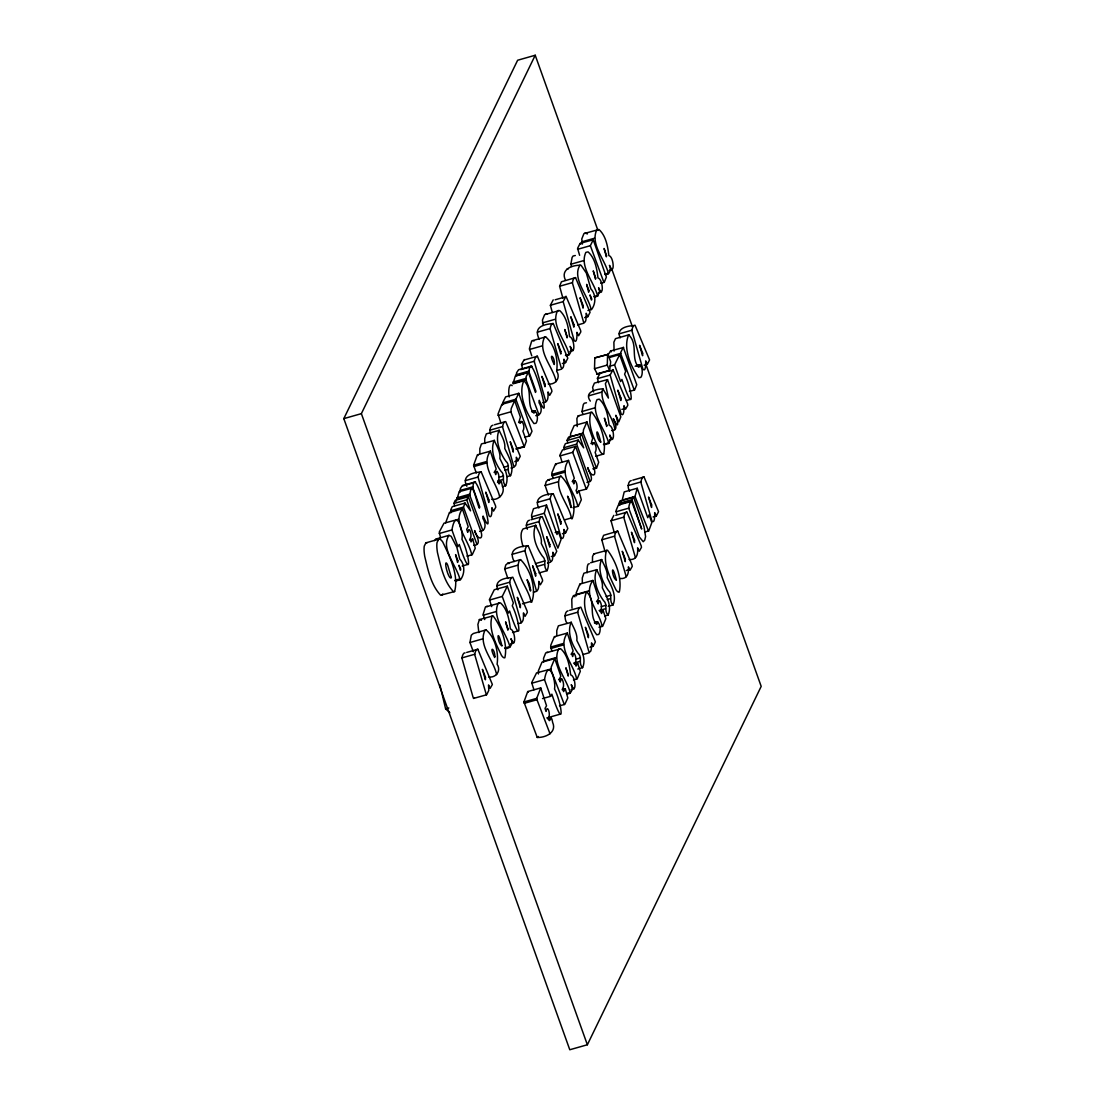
<?xml version="1.0" encoding="UTF-8"?>
<svg xmlns="http://www.w3.org/2000/svg" width="1105" height="1105" viewBox="0 0 1105 1105"><rect width="100%" height="100%" fill="white"/><g stroke="black" fill="none" stroke-linecap="round" stroke-linejoin="round"><path stroke-width="1.5" d="M507.886 578.523L504.654 568.923L505.772 564.987L507.761 563.246L520.538 559.613C530.51 569.268 536.781 589.02 531.685 602.225L531.008 602.17C529.295 588.799 513.48 573.592 519.461 560.069L520.538 559.613M548.356 495.068L545.124 485.468L546.243 481.531L548.232 479.791L561.022 476.172C570.995 485.813 577.252 505.579 572.169 518.784L571.492 518.715C569.766 505.344 553.95 490.137 559.931 476.614L561.022 476.172M503.383 404.002L503.107 401.889L505.662 396.875L518.77 393.311L532.002 431.268L529.765 435.936L524.585 437.179M529.378 435.812L515.869 399.223L518.77 393.311M561.975 461.945L559.945 454.984L562.486 449.97L575.608 446.406L588.827 484.363L586.589 489.032L578.219 491.173M586.216 488.907L572.708 452.318L575.608 446.406M579.614 255.31L577.584 248.349L580.125 243.349L593.233 239.771L606.369 277.051L604.228 282.397L600.65 283.184M603.855 282.272L590.346 245.683L593.233 239.771M634.215 389.927L621.01 354.498L620.734 352.385L623.275 347.371L636.742 384.706L634.601 390.051L629.422 391.294M590.319 401.101C583.813 392.026 595.94 389.209 602.888 388.808L608.413 398.076L605.388 383.697L607.515 379.623L620.817 416.875L618.814 421.82L615.844 415.231C618.096 422.345 619.256 430.964 613.316 418.602C614.794 422.455 619.132 430.536 611.631 430.563M614.836 429.652C613.8 417.276 598.109 400.728 602.888 388.808M505.648 485.758C501.062 481.476 505.8 475.247 501.035 471.324C494.916 462.898 489.943 450.467 494.197 440.315C496.711 445.964 500.772 452.18 499.874 458.534C503.839 466.697 509.737 476.614 505.648 485.758L502.457 486.67M510.538 475.675C505.952 471.393 510.69 465.164 505.924 461.241C499.805 452.815 494.833 440.398 499.087 430.232C501.601 435.881 505.662 442.097 504.764 448.45C508.728 456.614 514.626 466.531 510.538 475.675L507.347 476.587M547.058 570.677C542.472 566.382 547.196 560.152 542.445 556.229C536.326 547.804 531.339 535.386 535.594 525.234C538.107 530.87 542.182 537.085 541.284 543.439C545.235 551.602 551.146 561.52 547.058 570.677L539.06 572.943M582.597 667.669C578.012 663.373 582.736 657.157 577.984 653.221C571.865 644.809 566.879 632.378 571.133 622.226C573.647 627.861 577.722 634.09 576.824 640.444C580.774 648.607 586.686 658.525 582.597 667.669L577.805 669.036M608.123 615.043C603.537 610.747 608.261 604.532 603.51 600.595C597.391 592.17 592.404 579.752 596.659 569.6C599.172 575.235 603.247 581.465 602.349 587.819C606.3 595.968 612.211 605.885 608.123 615.043L604.918 615.955M613.013 604.96C608.427 600.664 613.151 594.449 608.399 590.512C602.28 582.1 597.294 569.669 601.548 559.517C604.062 565.152 608.137 571.382 607.239 577.735C611.189 585.899 617.101 595.816 613.013 604.96L608.22 606.327M445.605 522.927L449.404 512.513L462.415 508.866L468.202 526.74L466.683 529.392L467.719 532.348C469.073 524.35 472.76 536.27 469.97 538.784L471.048 541.92L472.719 539.06L475.233 548.232L472.222 554.765L466.918 556.133M471.711 554.765C468.838 539.917 451.876 523.521 462.415 508.866M476.255 472.995L473.603 465.219L477.401 454.79L490.399 451.144L496.2 469.017L494.681 471.669L495.717 474.625C497.07 466.628 500.758 478.548 497.954 481.076C499.764 489.584 500.358 474.694 502.305 485.675C505.703 492.402 499.322 500.537 491.711 499.322M499.709 497.057C496.836 482.208 479.874 465.813 490.399 451.144M523.936 701.979L527.72 691.564L540.732 687.918L546.533 705.791L545.014 708.443L546.05 711.399C547.403 703.402 551.091 715.322 548.287 717.836C550.097 726.358 550.691 711.454 552.638 722.435C557.03 732.256 545.773 737.767 537.251 737.449L523.936 701.979L536.712 698.36L540.732 687.918M552.914 478.41L551.906 472.664L555.497 464.045L568.495 460.398L574.296 478.272L572.777 480.924L573.813 483.88C575.166 475.882 578.854 487.802 576.064 490.316L577.141 493.452L578.813 490.592L581.327 499.764L578.302 506.297L573.012 507.665M577.805 506.297C574.932 491.463 557.97 475.067 568.495 460.398M551.754 651.066L550.746 645.32L554.337 636.701L567.348 633.055L573.136 650.928L571.616 653.58L572.652 656.536C574.006 648.538 577.694 660.459 574.904 662.972L575.981 666.108L577.666 663.249L580.318 671.315L577.155 678.953L573.454 679.865M564.282 704.451L551.215 670.348L551.16 667.185L554.751 658.566L560.387 674.782L560.774 676.426L559.254 679.064L560.29 682.034C561.644 674.022 565.332 685.943 562.542 688.47L563.619 691.592L565.29 688.733L567.804 697.918L564.779 704.438L559.489 705.805M576.644 678.953C573.771 664.105 556.81 647.723 567.348 633.055M576.327 595.857L576.271 592.694L579.863 584.075L592.874 580.429L598.661 598.302L597.142 600.954L598.178 603.91C599.532 595.913 603.22 607.833 600.429 610.347L601.507 613.482L603.192 610.623L605.844 618.69L602.681 626.328L598.979 627.239M602.17 626.328C599.297 611.479 582.335 595.084 592.874 580.429M454.583 505.717L454.017 502.927L455.329 500.33L468.354 496.767L481.117 531.961C483.617 540.746 477.18 539.599 474.611 530.566C475.882 534.792 482.719 545.083 473.769 545.331M466.821 486.241C461.13 475.702 472.705 472.236 481.241 472.001L495.537 505.772L495.758 507.264L493.548 511.09L491.905 507.665C491.918 509.364 492.264 519.35 489.142 516.035L478.244 477.816C477.899 475.951 479.501 471.434 481.241 472.001M451.254 512.582L450.854 509.626L452.263 506.684L465.039 503.051L470.55 510.841L466.738 499.847L468.354 496.767M474.404 697.656L473.575 698.415L472.968 696.924L462.083 658.691C461.738 656.84 463.327 652.323 465.081 652.875M490.827 434.224C488.824 431.793 490.178 425.259 492.927 425.204M486.352 694.796L474.86 655.072C474.515 653.207 476.117 648.69 477.857 649.257L492.374 684.506L490.15 688.346L488.521 684.92L488.783 690.376L486.697 694.755L473.575 698.415M517.996 460.675L516.353 457.249C516.366 458.948 516.726 468.934 513.59 465.619L502.706 427.4C502.361 425.536 503.949 421.019 505.703 421.585L520.248 456.282L517.996 460.675L514.806 461.586M497.927 589.849C493.59 580.719 504.156 577.915 511.201 577.666M522.513 368.89L521.546 364.18L524.295 359.484M514.115 561.52C508.12 549.489 517.195 546.644 528.093 545.677L542.389 579.448L542.61 580.94L540.386 584.766L538.757 581.341C538.411 584.655 540.262 591.852 533.397 592.128M521.298 622.75L509.806 583.026C509.46 581.161 511.063 576.644 512.803 577.211L527.085 610.982L527.32 612.46L525.096 616.3L523.466 612.874C523.121 616.176 524.972 623.386 518.107 623.648M545.884 401.778L534.392 362.053C534.047 360.202 535.649 355.686 537.389 356.252L551.685 390.01L551.906 391.502L549.682 395.341L548.052 391.916C547.707 395.217 549.558 402.427 542.693 402.69M539.281 339.373C533.287 327.342 542.362 324.483 553.26 323.53L567.804 358.227L565.553 362.62L562.362 363.531M552.32 312.48L550.387 305.27L553.218 299.869M527.334 529.212C525.331 526.795 526.684 520.248 529.433 520.206M536.588 591.216L525.096 551.492C524.751 549.641 526.353 545.124 528.093 545.677M565.553 362.62L563.923 359.194C563.937 360.893 564.282 370.879 561.147 367.564L550.262 329.345C549.917 327.481 551.519 322.964 553.26 323.53M562.901 298.253L559.613 286.25L561.437 281.775L575.539 277.617L590.07 312.314L587.832 316.693L584.628 317.605M538.853 507.996C533.163 497.457 544.737 494.004 553.274 493.755L567.818 528.466L565.58 532.845L562.376 533.756M554.503 555.663L552.873 552.238C552.887 553.937 553.232 563.923 550.11 560.608L539.212 522.389C538.867 520.538 540.469 516.007 542.21 516.574L556.754 551.271L554.503 555.663L551.312 556.575M563.163 301.637L565.995 296.25L580.595 330.395L580.816 331.887L578.606 335.727L576.962 332.301C576.976 333.986 577.321 343.987 574.199 340.671L563.163 301.637L550.387 305.27M587.832 316.693L586.189 313.268C586.202 314.966 586.548 324.967 583.426 321.652L572.542 283.419C572.197 281.568 573.785 277.051 575.539 277.617M565.58 532.845L563.937 529.419C563.951 531.118 564.296 541.119 561.174 537.79L550.276 499.571C549.931 497.72 551.533 493.203 553.274 493.755M567.721 442.732L567.155 439.928L568.467 437.345L581.492 433.782L594.255 468.976C596.755 477.761 590.319 476.614 587.736 467.567C589.02 471.807 595.857 482.098 586.907 482.346M564.393 449.597L563.992 446.641L565.387 443.685L578.177 440.066L583.689 447.857L579.876 436.862L581.492 433.782M566.865 623.027C564.586 620.195 563.992 611.576 568.067 610.816M598.413 382.662L597.46 377.951L600.208 373.269M593.15 646.273L591.507 642.848C591.52 644.547 591.866 654.533 588.744 651.218L577.86 612.999C577.501 611.148 579.103 606.631 580.843 607.184L595.388 641.895L593.15 646.273L589.946 647.185M610.153 375.037L612.985 369.636L627.585 403.795L627.806 405.273L625.596 409.112L623.952 405.687C623.966 407.386 624.311 417.372 621.19 414.057L610.153 375.037L597.377 378.656M620.154 337.854C615.83 328.724 626.383 325.906 633.441 325.657M605.084 551.796L601.811 539.793L603.62 535.317L617.723 531.16L632.019 564.931L632.24 566.409L630.03 570.249L628.386 566.824C628.662 571.23 628.8 579.49 619.822 578.509M647.323 364.291L645.693 360.865C645.707 362.564 646.052 372.565 642.93 369.25L632.032 331.017C631.687 329.166 633.289 324.649 635.03 325.202L649.574 359.912L647.323 364.291L644.132 365.202M614.311 532.776L611.037 520.773L613.855 515.372M626.217 576.686L614.725 536.975C614.38 535.11 615.982 530.593 617.723 531.16M635.444 557.666L623.952 517.941C623.607 516.09 625.209 511.574 626.949 512.14L641.245 545.898L641.466 547.389L639.256 551.229L637.613 547.804C637.889 552.21 638.027 560.47 629.049 559.489M629.588 491.2C627.322 488.603 627.833 480.951 631.231 480.578M656.315 516.049L654.671 512.623C654.685 514.322 655.03 524.309 651.909 520.994L641.024 482.774C640.679 480.91 642.267 476.393 644.022 476.959L658.552 511.656L656.315 516.049L653.11 516.947M472.968 487.996L479.777 507.015L479.335 508.162C476.587 502.899 471.89 476.31 469.805 495.358L457.014 498.99L459.21 491.67L472.968 487.996C473.589 458.561 498.369 550.414 483.106 516.076L482.926 518.521C485.841 522.61 486.614 531.284 479.611 531.408M528.383 372.274L526.187 376.501L525.939 379.609L513.162 383.228L515.358 375.921L528.383 372.274L535.483 392.413L535.925 391.253L529.102 372.233C529.737 342.799 554.517 434.652 539.254 400.328L539.06 402.773C541.975 406.861 542.762 415.535 535.759 415.646M460.177 491.615L460.44 488.479L462.47 485.496L475.551 481.863M529.102 372.233L516.325 375.852L516.587 372.716L518.618 369.733L531.698 366.1M476.959 544.434L463.492 507.098L465.039 503.051M590.098 481.449L576.63 444.113L578.177 440.066M534.82 410.659L534.737 411.378A9.71 2.376 74.2 0 1 533.701 413.049C525.635 403.408 533.605 390.037 523.811 380.673C518.079 394.195 525.676 412.303 533.95 423.56L535.966 423.284C538.715 419.969 537.679 408.049 531.629 411.571M639.671 364.774L639.588 365.493A9.71 2.376 74.2 0 1 638.538 367.164C630.472 357.523 638.441 344.152 628.648 334.787C622.93 348.31 630.513 366.418 638.787 377.675L640.803 377.399C643.552 374.084 642.516 362.164 636.466 365.686M597.57 621.825L597.487 622.543A9.71 2.376 74.2 0 1 596.451 624.215C588.385 614.573 596.355 601.203 586.562 591.838C580.829 605.374 588.426 623.469 596.7 634.726L598.717 634.45C601.465 631.135 600.429 619.214 594.38 622.737M597.059 373.601L594.504 368.697L594.835 357.896L607.943 354.401L610.678 361.805L609.656 370.603L596.866 374.236M607.612 354.263L607.28 365.078L609.656 370.603M619.739 505.372C618.427 504.267 620.016 498.645 621.203 501.256M631.977 499.653L633.51 496.753L643.994 526.602L645.582 536.588L644.712 540.193L643.221 541.712L639.381 537.03L629.408 509.999C627.543 507.996 630.748 498.093 632.35 503.189L641.687 529.033L631.977 499.653L619.201 503.272M645.582 363.504L761.193 686.371L587.363 1044.764L569.779 1049.75L343.807 418.629L517.637 60.236L535.221 55.25L597.957 230.475M587.363 1044.764L361.376 413.643L535.221 55.25M608.772 353.821L610.499 351.003L623.607 347.426M538.397 736.496L537.251 737.449M434.541 540.58L436.185 538.964L448.962 535.345L451.158 536.284L456.862 547.334L459.749 558.992C464.943 564.448 465.025 573.592 460.605 579.628L455.274 581.175M605.278 274.689C609.905 274.827 611.604 268.736 609.435 265.338C614.767 277.12 614.2 256.747 608.855 255.6C607.764 246.539 606.023 235.848 598.965 229.495L583.923 233.611L581.755 239.025L582.446 244.053M597.598 296.181L599.573 291.513L598.579 287.728C603.896 299.524 603.33 279.137 597.998 277.99C596.907 268.943 595.153 258.239 588.095 251.885L585.843 252.382C579.144 266.968 594.559 282.245 597.598 296.181L594.407 297.093M565.967 355.741C570.594 355.879 572.279 349.788 570.125 346.376C575.456 358.172 574.89 337.785 569.545 336.652C568.453 327.591 566.713 316.886 559.655 310.533L544.613 314.663L542.445 320.063L543.121 325.105M608.758 443.437L610.734 438.782L609.739 434.997C615.057 446.779 614.49 426.392 609.159 425.259C608.068 416.198 606.313 405.494 599.255 399.14L597.004 399.651C590.305 414.223 605.72 429.514 608.758 443.437L603.965 444.804M505.165 648.524C510.538 649.201 513.507 642.848 510.924 638.704C516.256 650.5 515.676 630.112 510.344 628.966C509.253 619.919 507.513 609.214 500.454 602.86L485.413 606.99L483.12 614.352L484.75 619.574M567.072 693.995C571.699 694.133 573.398 688.042 571.244 684.644C576.561 696.426 575.995 676.039 570.65 674.906C569.558 665.845 567.818 655.141 560.76 648.787L545.718 652.917L543.549 658.318L543.701 661.909M595.692 456.268L603.689 454.003C606.631 440.246 600.36 423.298 591.907 412.179L578.177 415.853L576.893 418.477L577.211 426.558M590.954 412.234C586.796 425.301 594.725 439.928 600.319 451.724A16.451 4.033 74.2 0 0 603.689 454.003M492.139 615.955C487.982 629.021 495.91 643.649 501.518 655.445A16.451 4.033 74.2 0 0 504.875 657.724C507.817 643.966 501.56 627.018 493.092 615.899L479.363 619.574L477.899 624.449L478.838 632.571M606.576 550.276C602.432 563.343 610.347 577.97 615.955 589.766A16.451 4.033 74.2 0 0 619.311 592.045C622.253 578.288 615.996 561.34 607.529 550.221L593.799 553.895L592.529 556.519L592.46 561.492M425.867 542.859L424.265 546.132A21.175 5.194 74.2 0 0 424.679 556.188C427.939 569.628 430.909 584.918 440.633 595.208L454.611 591.534C458.976 575.153 449.846 556.81 442.718 541.947A20.277 4.973 74.2 0 0 438.644 539.226L425.867 542.859A20.277 4.973 74.2 0 1 427.069 542.804M438.644 539.226L437.041 542.514A21.175 5.194 74.2 0 0 437.456 552.555C440.729 566.009 443.685 581.299 453.409 591.576L454.611 591.534M441.82 595.167L442.76 594.034M548.177 383.905C555.732 385.258 560.926 377.288 556.644 371.28C558.343 359.47 554.834 344.567 545.635 336.873L531.754 340.906L529.419 348.572L531.754 355.851M488.631 676.909C496.2 678.263 501.394 670.307 497.098 664.285C498.811 652.489 495.302 637.571 486.103 629.891L473.327 633.51L471.296 635.195L469.957 642.502L473.313 651.729M587.929 310.519L591.658 309.414C596.078 303.378 596.009 294.248 590.816 288.792L586.354 273.087L581.05 265.255C571.824 264.938 560.346 269.537 565.429 280.09M580.015 265.131C571.492 278.363 588.509 295.919 591.12 309.607M448.962 535.345C440.177 548.591 457.069 566.022 460.053 579.821M597.777 229.37L596.714 229.992C590.001 244.564 605.43 259.855 608.468 273.791M558.467 310.408L557.39 311.03C550.691 325.616 566.119 340.906 569.158 354.829M499.267 602.736L498.189 603.358C491.49 617.944 506.919 633.234 509.958 647.157M559.586 648.663L558.508 649.298C551.796 663.87 567.224 679.161 570.263 693.084M545.635 336.873L544.53 337.274C537.237 352.039 553.398 367.205 556.16 381.639M486.103 629.891L484.998 630.292C477.705 645.058 493.866 660.224 496.628 674.644M521.809 421.337L520.193 423.326L519.295 420.784L520.414 417.11L514.654 400.701L511.27 408.408L510.855 411.806L524.281 446.862L526.436 440.964L522.872 431.047C525.151 428.008 523.425 418.809 518.618 422.234M594.062 442.635L592.446 444.624L591.548 442.083L592.667 438.423L586.907 422L583.523 429.721L583.109 433.105L596.534 468.161L598.689 462.277L595.125 452.359C597.404 449.307 595.678 440.108 590.871 443.547M581.713 241.857L594.49 238.224M577.556 249.316L590.346 245.683M571.575 266.457L570.843 264.247L583.62 260.628M609.187 270.518L612.377 269.62M559.613 286.25L572.39 282.618M604.78 274.233L607.985 273.322M555.124 299.8L564.71 297.093M598.316 292.922L601.521 292.01M593.924 296.623L597.114 295.726M542.403 322.909L555.18 319.276M537.348 332.163L550.124 328.544M577.639 324.953L584.02 323.143M529.488 349.484L542.279 345.865M524.613 359.871L537.389 356.252M619.118 333.848L631.894 330.215M521.477 364.885L534.254 361.252M569.876 351.57L573.067 350.658M629.035 334.787L615.485 338.655L613.883 342.149L614.076 351.1M565.47 355.285L568.674 354.374M343.807 418.629L361.376 413.643M520.745 369.609L531.919 366.432M516.146 374.733L528.922 371.1M607.943 354.401L594.835 357.896M512.969 382.109L525.745 378.49M556.961 370.424L561.754 369.07M513.01 383.836L524.184 380.673M607.93 356.97L620.706 353.338M610.057 357.329L619.643 354.608L625.679 371.432L624.587 374.222C632.488 389.775 635.168 419.624 621.935 379.443L620.568 381.557L614.573 364.871L619.643 354.608M594.504 368.697L607.28 365.078M609.78 366.225L614.573 364.871M596.576 374.001L609.352 370.382M610.098 370.935L613.303 370.023M503.093 402.855L515.869 399.223M635.168 366.252L639.961 364.899M500.869 422.939L498.024 414.016L501.877 404.32L514.889 400.701M593.551 391.916L592.612 387.33L594.393 383.104L607.515 379.623M498.079 415.425L510.855 411.806M531.919 411.695L535.124 410.784M588.634 395.839L601.41 392.206M494.515 424.762L504.101 422.041M489.777 430.218L502.568 426.599M518.894 422.621L522.099 421.709M484.764 443.492L484.722 438.602L486.31 433.864L499.336 430.328M582.736 413.712L582.004 411.516L594.78 407.883M626.452 400.507L629.643 399.596M479.874 453.575L479.832 448.671L481.421 443.948L494.446 440.412M621.88 409.389L625.071 408.477M587.142 422L574.13 425.618L570.733 433.34L570.332 436.724L583.109 433.105M516.021 448.713L524.005 446.448M516.297 449.127L524.281 446.862M473.603 465.219L486.38 461.586M473.865 466.572L486.642 462.94M567.1 440.481L579.876 436.862M563.84 447.732L576.63 444.113M503.673 467.263L508.466 465.909M465.329 480.634L478.106 477.015M494.046 472.291L497.25 471.393M510.993 468.023L514.198 467.125M609.477 440.177L612.681 439.265M504.75 470.274L507.941 469.376M559.917 455.937L572.708 452.318M603.482 444.348L608.275 442.981M462.995 485.813L474.183 482.636M498.783 477.346L503.576 475.993M459.998 490.482L472.774 486.863M498.258 480.813L503.051 479.46M497.526 482.25L500.717 481.338M456.821 497.872L469.611 494.239M551.699 474.473L564.489 470.841M453.962 503.479L466.738 499.847M551.961 475.827L564.738 472.194M593.067 468.658L596.272 467.747M593.344 469.073L596.534 468.161M450.716 510.717L463.492 507.098M545.124 485.468L557.915 481.835M572.155 481.545L575.346 480.647M440.536 537.721L439.279 532.044L443.975 523.218L458.395 519.309M537.362 502.402L550.138 498.769M439.141 533.549L451.931 529.93C455.882 507.085 463.644 530.897 461.945 539.281C469.832 554.834 472.526 584.683 459.293 544.503L457.926 546.616L451.931 529.93M632.834 480.136L644.022 476.959M532.361 519.212L531.533 515.22L533.466 508.714L546.492 505.068L557.003 534.489L558.37 531.629L561.091 539.42L557.873 548.121L544.282 513.273L546.492 505.068M628.096 485.592L640.872 481.973M531.505 516.905L544.282 513.273M635.03 496.463L622.239 500.095L624.201 491.918L637.226 488.258L647.737 517.679L649.105 514.833L651.826 522.624L648.607 531.312L635.03 496.463L637.226 488.258M531.035 519.751L540.621 517.029M469.528 539.958L472.719 539.06M526.298 525.207L539.074 521.588M621.024 500.786L633.8 497.167M523.052 546.74C521.615 541.27 519.419 533.563 523.066 528.936L535.856 525.317M619.339 504.115L632.129 500.482M564.531 519.889L570.912 518.079M631.577 501.38L618.372 505.026L616.038 510.593L616.631 513.632M616.051 511.753L628.842 508.134M555.166 532.541L558.37 531.629M615.775 515.303L626.949 512.14M611.037 520.773L623.814 517.14M462.208 566.022L467.001 564.655M512.181 554.323L524.958 550.691M454.666 580.415L459.459 579.048M601.811 539.793L614.587 536.174M504.654 568.923L517.43 565.29M644.989 532.002L648.193 531.091M535.4 563.619L544.986 560.898M547.514 563.025L550.704 562.114M536.464 566.63L544.447 564.365M496.891 585.843L509.667 582.225M491.711 606.617L489.432 599.518L494.294 589.725L507.319 586.175L513.355 602.999L512.264 605.802C520.165 621.355 522.845 651.19 509.612 611.024L508.259 613.123L502.25 596.438L507.319 586.175M590.623 562.777L601.811 559.6M489.474 600.07L502.25 596.438M582.335 582.86L582.294 577.956L583.882 573.219L596.921 569.683M626.314 570.512L629.505 569.614M522.458 603.786L530.441 601.521M483.189 615.223L495.979 611.604M576.078 594.49L588.855 590.871M571.989 608.151L571.782 599.2L573.385 595.706L586.935 591.838M606.148 596.548L610.941 595.181M596.52 601.576L599.711 600.664M569.669 610.361L579.255 607.64M607.211 599.559L610.402 598.648M469.957 642.502L482.747 638.87M564.931 615.83L577.708 612.198M601.258 606.631L606.051 605.264M512.54 632.53L517.333 631.162M599.131 610.54L605.512 608.731M599.987 611.521L603.192 610.623M571.396 622.308L558.357 625.844L556.768 630.582L556.81 635.486M466.683 652.433L477.857 649.257M510.676 643.897L513.866 642.986M461.945 657.889L474.722 654.271M504.681 648.055L509.474 646.701M594.67 622.861L597.874 621.949M550.552 647.129L563.329 643.497M550.801 648.483L563.578 644.85M543.508 661.163L556.285 657.53M554.972 658.552L541.975 662.185L538.384 670.818L538.439 673.967M570.995 654.201L574.186 653.304M582.957 654.533L589.338 652.724M575.733 659.257L580.526 657.889M533.95 689.782L531.671 682.683L536.547 672.904L550.967 668.995M573.606 663.18L579.987 661.356M574.462 664.16L577.666 663.249M531.712 683.235L544.503 679.616C548.453 656.757 556.216 680.57 554.517 688.968C562.404 704.52 565.097 734.369 551.865 694.189L550.732 696.288L542.514 698.567M439.942 685.1L445.619 708.858L448.823 707.96M558.633 679.699L561.823 678.788M562.1 689.644L565.29 688.733M570.981 689.824L574.172 688.912M524.198 703.332L536.975 699.714L536.712 698.36M566.589 693.539L569.779 692.628M546.795 717.96L559.572 714.341M547.859 719.01L551.05 718.112M578.177 415.853L579.13 415.812M593.799 553.895L594.752 553.854M479.363 619.574L481.407 620.278M585.001 232.989L587.432 233.942M575.318 255.517L573.067 256.015L572.114 257.437L570.843 264.247M545.69 314.041L546.865 314.165M586.479 402.773L584.227 403.27L583.274 404.692L582.004 411.516M486.49 606.369L487.664 606.493M546.795 652.295L547.983 652.42M567.238 268.764L568.274 268.874M436.185 538.964L438.381 539.917M548.232 479.791L549.447 480.15M507.761 563.246L508.977 563.605M532.859 340.506L534.088 340.934M449.804 712.656L445.619 708.858M568.702 437.4L569.199 438.395M455.578 500.399L456.061 501.394M589.31 563.743C586.865 562.859 586.976 570.677 587.225 572.777M512.154 385.631C508.328 381.722 508.341 394.72 509.239 396.985M574.158 595.457L574.904 596.797M550.041 733.817L536.975 699.714M538.95 414.734L525.939 379.609M482.802 530.497L469.805 495.358M555.718 464.031L556.05 464.722M580.084 584.062L580.415 584.752M477.622 454.777L477.954 455.467M554.558 636.687L554.89 637.378M459.459 491.656L459.804 492.402M550.497 696.302L544.503 679.616M449.625 512.499L449.956 513.19M527.955 691.55L528.287 692.241M502.112 404.32L502.457 405.065M580.457 243.39L580.829 244.205M610.83 351.045L611.203 351.86M611.894 269.413L632.226 326.196M457.843 560.691L457.608 562.445L455.564 554.6L457.843 560.691M588.896 290.477L588.661 292.231L586.631 284.386L588.896 290.477M501.932 645.748C497.167 643.801 496.352 624.063 501.932 645.748M600.747 442.041C595.982 440.08 595.167 420.342 600.747 442.041M616.369 580.084C611.604 578.122 610.803 558.384 616.369 580.084M451.365 577.501C449.542 580.871 444.984 566.451 445.812 563.288A4.088 0.995 74.2 0 1 447.718 565.277L451.365 577.501M530.593 589.946L530.51 591.023L527.085 579.655L529.254 583.523L530.593 589.946M571.078 506.504L570.995 507.582L567.569 496.2L569.738 500.082L571.078 506.504M508.01 628.869L507.872 630.168L505.579 621.839L508.01 628.869M567.21 336.542L567.072 337.854L564.779 329.511L567.21 336.542M595.664 277.88L595.526 279.192L593.233 270.863L595.664 277.88M606.521 255.49L606.383 256.802L604.09 248.473L606.521 255.49M568.315 674.796L568.177 676.108L565.898 667.765L568.315 674.796M606.825 425.149L606.686 426.461L604.394 418.118L606.825 425.149M494.847 656.356L494.681 657.503C488.3 644.878 494.971 648.704 494.847 656.356M554.379 363.352L554.213 364.498C547.845 351.86 554.503 355.7 554.379 363.352M488.852 499.971L488.797 502.526L485.772 492.098L488.852 499.971M513.314 449.542L513.245 452.097L510.22 441.682L513.314 449.542M485.468 677.213L485.413 679.768L482.388 669.354L485.468 677.213M545 384.209L544.945 386.764L541.92 376.349L545 384.209M560.87 351.487L560.815 354.042L557.79 343.627L560.87 351.487M573.909 324.594L573.854 327.149L570.829 316.734L573.909 324.594M520.414 605.167L520.358 607.722L517.333 597.308L520.414 605.167M583.136 305.574L583.081 308.129L580.056 297.715L583.136 305.574M535.704 573.647L535.649 576.202L532.624 565.774L535.704 573.647M549.82 544.544L549.765 547.099L546.74 536.671L549.82 544.544M560.884 521.726L560.829 524.281L557.804 513.853L560.884 521.726M620.899 397.98L620.844 400.535L617.819 390.12L620.899 397.98M642.64 353.172L642.585 355.727L639.56 345.312L642.64 353.172M588.454 635.154L588.399 637.709L585.374 627.281L588.454 635.154M625.333 559.116L625.278 561.672L622.253 551.257L625.333 559.116M634.56 540.096L634.505 542.652L631.48 532.237L634.56 540.096M651.619 504.916L651.563 507.471L648.538 497.057L651.619 504.916M590.07 295.187L591.424 300.049A4.171 1.022 74.2 0 0 591.714 298.723L590.07 295.187M459.003 565.401L460.371 570.263A4.171 1.022 74.2 0 0 460.661 568.923L459.003 565.401"/></g></svg>
